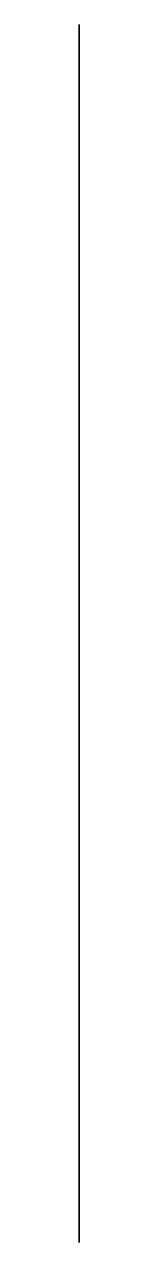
# Model space of a CAD drawing. Extents: x 0 to 0, y -0.23 to 1.92.
import ezdxf

# ---------------------------------------------------------------- set-up
doc = ezdxf.new("R2010")
doc.units = 0
doc.layers.add('DOORS', color=5, linetype='CONTINUOUS')

msp = doc.modelspace()

# ---------------------------------------------------------------- linework, layer by layer
at = {"layer": 'DOORS'}
for points in [[(0, 1.46, -0.45), (0, 1.92, -0.47), (0, 1.92, -0.06), (0, 1.46, -0.06)], [(0, 1.46, -0.06), (0, 1.92, -0.06), (0, 1.92, -0.47), (0, 1.46, -0.45)], [(0, 0.14), (0, 1.46, -0.06), (0, 1.46, -0.45), (0, 0.14, -0.4)], [(0, 0.14, -0.4), (0, 1.46, -0.45), (0, 1.46, -0.06), (0, 0.14)], [(0, -0.23, -0.38), (0, 0.14, -0.4), (0, 0.14), (0, -0.13, -0.1)], [(0, -0.13, -0.1), (0, 0.14), (0, 0.14, -0.4), (0, -0.23, -0.38)]]:
    msp.add_3dface(points, dxfattribs=at)

doc.saveas('drawing.dxf')
